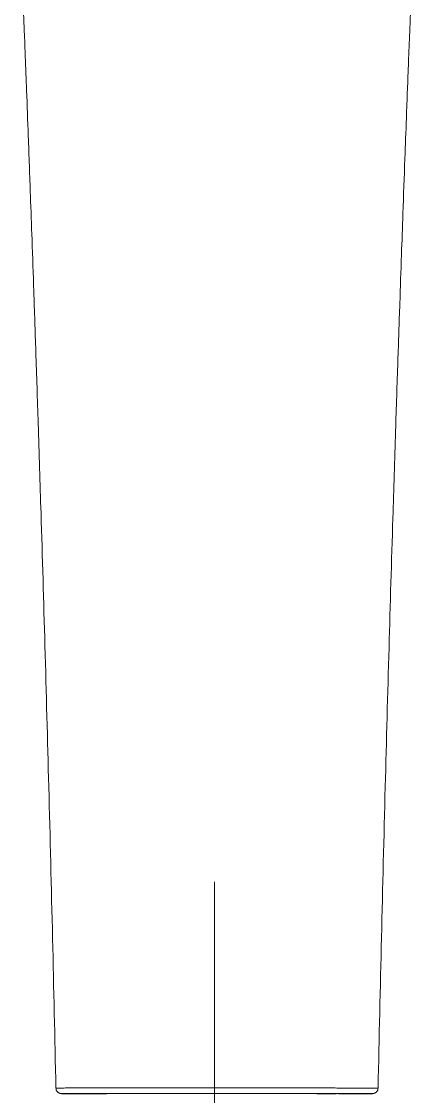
# Model space of a CAD drawing. Extents: x 6534 to 7663, y 0 to 827.
# Drawn here: x 7086.1 to 7120.7, y 348.7 to 443.8 of the extents above; entities that cross this region are included whole.
import ezdxf

# ---------------------------------------------------------------- set-up
doc = ezdxf.new("R2010")
doc.units = 0
doc.header["$LTSCALE"] = 30
doc.header["$MEASUREMENT"] = 0
doc.linetypes.add('CENTER', pattern=[2, 1.25, -0.25, 0.25, -0.25])
doc.layers.add('1', color=7, linetype='CONTINUOUS')
doc.layers.add('DEF_LAYER_ASSEM_MEMBER', color=7, linetype='CONTINUOUS')

msp = doc.modelspace()

# ---------------------------------------------------------------- linework, layer by layer
at = {"layer": '1', "color": 7, "linetype": 'Continuous', "lineweight": 18}
msp.add_ellipse((7103.394, 348.976), major_axis=(9.75, 0), ratio=0.000742, start_param=1.570796, end_param=1.595333, dxfattribs=at)
at = {"layer": '1', "color": 7, "linetype": 'Continuous', "lineweight": 13}
msp.add_ellipse((7103.394, 348.976), major_axis=(9.75, 0), ratio=0.000742, start_param=5.849143, end_param=6.605364, dxfattribs=at)
at = {"layer": '1', "color": 7, "linetype": 'Continuous', "lineweight": 18}
for points, knots in [([(7086.083, 449.387), (7086.131, 448.114), (7086.219, 445.846), (7086.334, 442.954), (7086.435, 440.328), (7086.548, 437.356), (7086.7, 433.25), (7086.861, 428.849), (7087.024, 424.271), (7087.183, 419.677), (7087.367, 414.26), (7087.581, 407.723), (7087.854, 399.046), (7088.171, 388.336), (7088.514, 375.799), (7088.84, 362.763), (7089.039, 353.885), (7089.133, 349.472)], [0, 0, 0, 0, 0.038238, 0.068115, 0.086875, 0.117089, 0.157378, 0.210203, 0.249252, 0.294862, 0.348129, 0.41194, 0.491139, 0.608653, 0.733501, 0.867511, 1, 1, 1, 1]), ([(7117.656, 349.472), (7117.75, 353.906), (7117.949, 362.786), (7118.274, 375.767), (7118.612, 388.136), (7118.923, 398.628), (7119.187, 407.079), (7119.394, 413.402), (7119.569, 418.594), (7119.719, 422.942), (7119.869, 427.212), (7120.015, 431.239), (7120.15, 434.904), (7120.238, 437.281), (7120.305, 439.045), (7120.374, 440.854), (7120.474, 443.44), (7120.592, 446.391), (7120.67, 448.444), (7120.706, 449.389)], [0, 0, 0, 0, 0.133108, 0.266565, 0.389673, 0.504451, 0.58156, 0.643412, 0.694319, 0.737455, 0.773983, 0.822528, 0.858406, 0.884023, 0.893933, 0.911368, 0.938346, 0.971619, 1, 1, 1, 1]), ([(7089.134, 349.487), (7089.133, 349.42), (7089.15, 349.325), (7089.21, 349.204), (7089.253, 349.15), (7089.278, 349.125)], [0, 0, 0, 0, 0.478117, 0.736209, 1, 1, 1, 1]), ([(7103.394, 349.493), (7102.922, 349.493), (7102.45, 349.493), (7101.509, 349.492), (7101.041, 349.492), (7100.114, 349.491), (7099.654, 349.491), (7098.747, 349.49), (7098.299, 349.49), (7097.64, 349.489), (7097.422, 349.489), (7096.992, 349.489), (7096.779, 349.489), (7096.148, 349.488), (7095.737, 349.488), (7095.138, 349.487), (7094.941, 349.487), (7094.553, 349.487), (7094.363, 349.486), (7093.988, 349.486), (7093.804, 349.486), (7093.444, 349.485), (7093.268, 349.485), (7092.924, 349.485), (7092.756, 349.484), (7092.43, 349.484), (7092.273, 349.484), (7091.973, 349.483), (7091.83, 349.483), (7091.559, 349.482), (7091.431, 349.482), (7091.186, 349.482), (7091.07, 349.481), (7090.849, 349.481), (7090.743, 349.48), (7090.542, 349.48), (7090.447, 349.48), (7090.265, 349.479), (7090.179, 349.479), (7089.936, 349.478), (7089.793, 349.477), (7089.548, 349.476), (7089.446, 349.476), (7089.285, 349.475), (7089.225, 349.474), (7089.151, 349.473), (7089.134, 349.472), (7089.134, 349.472)], [0, 0, 0, 0, 0.06279, 0.06279, 0.125581, 0.125581, 0.188371, 0.188371, 0.251162, 0.251162, 0.282557, 0.282557, 0.313952, 0.313952, 0.376743, 0.376743, 0.408138, 0.408138, 0.439533, 0.439533, 0.470928, 0.470928, 0.502323, 0.502323, 0.533719, 0.533719, 0.565114, 0.565114, 0.596509, 0.596509, 0.627904, 0.627904, 0.6593, 0.6593, 0.690695, 0.690695, 0.72209, 0.72209, 0.753485, 0.753485, 0.816276, 0.816276, 0.879066, 0.879066, 0.941857, 0.941857, 1, 1, 1, 1]), ([(7093.618, 348.969), (7093.518, 348.969), (7093.273, 348.969), (7092.91, 348.969), (7092.534, 348.969), (7092.177, 348.97), (7091.825, 348.97), (7091.47, 348.971), (7091.113, 348.971), (7090.765, 348.972), (7090.435, 348.973), (7090.134, 348.973), (7089.879, 348.974), (7089.695, 348.975), (7089.611, 348.976), (7089.666, 348.977), (7089.864, 348.978), (7090.167, 348.979), (7090.525, 348.98), (7090.915, 348.981), (7091.321, 348.982), (7091.732, 348.982), (7092.144, 348.983), (7092.562, 348.983), (7093.012, 348.983), (7093.526, 348.984), (7094.126, 348.984), (7094.824, 348.984), (7095.629, 348.985), (7096.554, 348.985), (7097.616, 348.986), (7098.835, 348.986), (7100.233, 348.986), (7101.772, 348.986), (7102.851, 348.987), (7103.394, 348.987)], [0, 0, 0, 0, 0.012812, 0.032135, 0.051402, 0.070343, 0.090067, 0.111998, 0.136006, 0.16226, 0.191077, 0.222737, 0.257604, 0.296093, 0.338664, 0.385791, 0.430787, 0.470157, 0.505078, 0.536294, 0.564352, 0.589724, 0.612425, 0.632679, 0.652442, 0.673859, 0.697874, 0.724311, 0.753352, 0.78531, 0.820566, 0.859574, 0.902855, 0.951027, 1, 1, 1, 1]), ([(7091.317, 348.98), (7091.294, 348.98), (7091.198, 348.98), (7091.037, 348.98), (7090.847, 348.979), (7090.673, 348.978), (7090.535, 348.978), (7090.454, 348.977), (7090.436, 348.976), (7090.473, 348.976), (7090.553, 348.975), (7090.653, 348.975), (7090.731, 348.974), (7090.765, 348.974)], [0, 0, 0, 0, 0.025654, 0.104261, 0.191939, 0.290691, 0.404447, 0.526164, 0.642566, 0.750515, 0.84863, 0.938266, 1, 1, 1, 1]), ([(7103.394, 349.493), (7103.734, 349.493), (7104.084, 349.493), (7104.801, 349.493), (7105.168, 349.492), (7105.919, 349.492), (7106.302, 349.491), (7107.08, 349.49), (7107.475, 349.49), (7108.275, 349.489), (7108.679, 349.488), (7109.49, 349.486), (7109.898, 349.486), (7110.712, 349.484), (7111.119, 349.483), (7111.926, 349.482), (7112.326, 349.481), (7112.914, 349.48), (7113.108, 349.479), (7113.395, 349.479), (7113.49, 349.478), (7113.679, 349.478), (7113.772, 349.478), (7114.05, 349.477), (7114.23, 349.477), (7114.492, 349.476), (7114.578, 349.476), (7114.745, 349.476), (7114.827, 349.475), (7115.067, 349.475), (7115.22, 349.474), (7115.512, 349.474), (7115.651, 349.473), (7115.917, 349.473), (7116.044, 349.472), (7116.285, 349.471), (7116.401, 349.471), (7116.618, 349.471), (7116.72, 349.47), (7116.911, 349.47), (7117.088, 349.469), (7117.234, 349.468), (7117.365, 349.468), (7117.421, 349.468), (7117.565, 349.467), (7117.625, 349.466), (7117.652, 349.466), (7117.655, 349.466), (7117.655, 349.465)], [0, 0, 0, 0, 0.065474, 0.065474, 0.130947, 0.130947, 0.196421, 0.196421, 0.261894, 0.261894, 0.327368, 0.327368, 0.392841, 0.392841, 0.458315, 0.458315, 0.523788, 0.523788, 0.556525, 0.556525, 0.572893, 0.572893, 0.589262, 0.589262, 0.621998, 0.621998, 0.638367, 0.638367, 0.654735, 0.654735, 0.687472, 0.687472, 0.720209, 0.720209, 0.752945, 0.752945, 0.785682, 0.785682, 0.818419, 0.818419, 0.851156, 0.883892, 0.883892, 0.916629, 0.916629, 0.982103, 0.982103, 1, 1, 1, 1]), ([(7103.394, 348.987), (7103.936, 348.987), (7105.012, 348.986), (7106.547, 348.986), (7107.941, 348.986), (7109.159, 348.986), (7110.219, 348.985), (7111.143, 348.985), (7111.948, 348.984), (7112.647, 348.984), (7113.247, 348.984), (7113.762, 348.983), (7114.212, 348.983), (7114.629, 348.983), (7115.039, 348.982), (7115.448, 348.982), (7115.85, 348.981), (7116.234, 348.98), (7116.584, 348.979), (7116.88, 348.979), (7117.09, 348.978), (7117.179, 348.976), (7117.122, 348.975), (7116.939, 348.974), (7116.677, 348.973), (7116.367, 348.973), (7116.028, 348.972), (7115.675, 348.971), (7115.316, 348.971), (7114.96, 348.97), (7114.609, 348.97), (7114.344, 348.97), (7114.196, 348.969), (7114.168, 348.969)], [0, 0, 0, 0, 0.051214, 0.101622, 0.146927, 0.187772, 0.2247, 0.258182, 0.288615, 0.316328, 0.341517, 0.363997, 0.384689, 0.405811, 0.429432, 0.455839, 0.484895, 0.516855, 0.55203, 0.590848, 0.633795, 0.681475, 0.730616, 0.774516, 0.813274, 0.847811, 0.878799, 0.906724, 0.932053, 0.955037, 0.975615, 0.995531, 1, 1, 1, 1]), ([(7116.235, 348.975), (7116.244, 348.975), (7116.287, 348.975), (7116.341, 348.976), (7116.352, 348.977), (7116.297, 348.977), (7116.178, 348.978), (7116.01, 348.979), (7115.811, 348.979), (7115.591, 348.98), (7115.359, 348.98), (7115.12, 348.981), (7114.881, 348.981), (7114.648, 348.982), (7114.423, 348.982), (7114.204, 348.982), (7113.986, 348.982), (7113.761, 348.983), (7113.519, 348.983), (7113.248, 348.983), (7112.941, 348.983), (7112.597, 348.983), (7112.216, 348.984), (7111.794, 348.984), (7111.32, 348.984), (7110.783, 348.985), (7110.175, 348.985), (7109.489, 348.985), (7108.715, 348.985), (7107.839, 348.986), (7106.851, 348.986), (7105.737, 348.986), (7104.57, 348.986), (7103.773, 348.986), (7103.395, 348.986)], [0, 0, 0, 0, 0.009602, 0.051137, 0.095347, 0.140586, 0.184371, 0.223959, 0.25991, 0.292755, 0.322977, 0.350863, 0.376304, 0.399003, 0.419338, 0.437908, 0.455309, 0.472132, 0.489086, 0.507077, 0.526839, 0.548177, 0.570716, 0.594737, 0.620906, 0.649815, 0.681565, 0.716241, 0.754272, 0.796085, 0.842126, 0.892938, 0.949125, 1, 1, 1, 1]), ([(7113.946, 348.971), (7113.93, 348.971), (7113.841, 348.971), (7113.671, 348.971), (7113.428, 348.971), (7113.247, 348.97), (7113.15, 348.97), (7113.14, 348.97)], [0, 0, 0, 0, 0.063292, 0.362701, 0.666162, 0.963387, 1, 1, 1, 1]), ([(7114.157, 348.971), (7114.183, 348.971), (7114.249, 348.971), (7114.357, 348.971), (7114.481, 348.971), (7114.613, 348.971), (7114.753, 348.971), (7114.902, 348.972), (7115.058, 348.972), (7115.22, 348.972), (7115.385, 348.973), (7115.526, 348.973), (7115.61, 348.973), (7115.642, 348.973)], [0, 0, 0, 0, 0.041909, 0.108103, 0.177987, 0.253968, 0.338397, 0.432625, 0.53668, 0.650562, 0.775553, 0.912139, 1, 1, 1, 1]), ([(7117.511, 349.125), (7117.536, 349.15), (7117.579, 349.204), (7117.639, 349.325), (7117.656, 349.42), (7117.655, 349.487)], [0, 0, 0, 0, 0.263791, 0.521883, 1, 1, 1, 1])]:
    msp.add_open_spline(points, degree=3, knots=knots, dxfattribs=at)
for points in [[(7089.697, 348.977), (7089.44, 348.973), (7089.278, 349.125)], [(7117.511, 349.125), (7117.349, 348.973), (7117.092, 348.977)]]:
    msp.add_open_spline(points, degree=2, dxfattribs=at)
at = {"layer": '1', "color": 7, "linetype": 'Continuous', "lineweight": 13}
for points, knots in [([(7090.765, 348.974), (7090.776, 348.974), (7090.83, 348.974), (7090.933, 348.974), (7091.085, 348.973), (7091.242, 348.973), (7091.402, 348.973), (7091.563, 348.972), (7091.721, 348.972), (7091.87, 348.972), (7091.967, 348.972), (7092.011, 348.971)], [0, 0, 0, 0, 0.041947, 0.199809, 0.344679, 0.478941, 0.603978, 0.719183, 0.824896, 0.92227, 1, 1, 1, 1]), ([(7092.02, 348.973), (7091.894, 348.973), (7091.783, 348.973), (7091.587, 348.974), (7091.504, 348.974), (7091.297, 348.975), (7091.217, 348.976), (7091.185, 348.977), (7091.205, 348.977), (7091.261, 348.977)], [0, 0, 0, 0, 0.181558, 0.181558, 0.363117, 0.363117, 0.726233, 0.726233, 1, 1, 1, 1]), ([(7103.395, 348.986), (7103.083, 348.986), (7102.38, 348.986), (7101.328, 348.986), (7100.28, 348.986), (7099.344, 348.986), (7098.51, 348.985), (7097.768, 348.985), (7097.108, 348.985), (7096.52, 348.985), (7095.995, 348.985), (7095.53, 348.984), (7095.116, 348.984), (7094.747, 348.984), (7094.412, 348.984), (7094.104, 348.983), (7093.822, 348.983), (7093.567, 348.983), (7093.34, 348.983), (7093.135, 348.983), (7092.947, 348.982), (7092.768, 348.982), (7092.592, 348.982), (7092.413, 348.982), (7092.23, 348.982), (7092.042, 348.981), (7091.846, 348.981), (7091.645, 348.981), (7091.467, 348.98), (7091.36, 348.98), (7091.317, 348.98)], [0, 0, 0, 0, 0.060468, 0.136283, 0.205074, 0.267552, 0.324346, 0.376096, 0.423336, 0.466601, 0.506292, 0.542381, 0.575153, 0.605247, 0.633315, 0.659993, 0.685404, 0.709068, 0.730778, 0.751124, 0.770817, 0.790556, 0.810986, 0.832691, 0.856171, 0.881838, 0.910097, 0.941326, 0.975807, 1, 1, 1, 1]), ([(7092.308, 348.971), (7092.309, 348.971), (7092.351, 348.971), (7092.425, 348.971), (7092.501, 348.971), (7092.533, 348.971)], [0, 0, 0, 0, 0.006207, 0.578201, 1, 1, 1, 1]), ([(7115.528, 348.977), (7115.554, 348.977), (7115.593, 348.977), (7115.598, 348.976), (7115.59, 348.976)], [0, 0, 0, 0, 0.464015, 1, 1, 1, 1])]:
    msp.add_open_spline(points, degree=3, knots=knots, dxfattribs=at)
at = {"layer": 'DEF_LAYER_ASSEM_MEMBER', "color": 1, "linetype": 'CENTER', "lineweight": 5}
msp.add_line((7103.168, 154.532), (7103.168, 367.702), dxfattribs=at)

doc.saveas('drawing.dxf')
